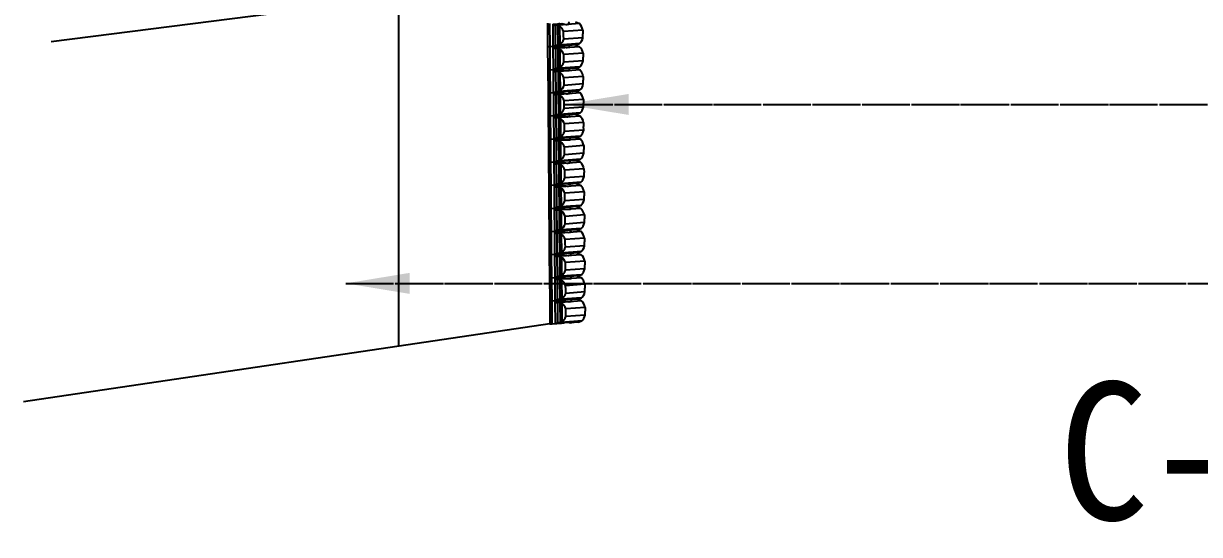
# Model space of a CAD drawing. Header units: millimetres. Extents: x 150937 to 394412, y 327166 to 584759.
# Drawn here: x 183049 to 184033, y 451291 to 451718 of the extents above; entities that cross this region are included whole.
import ezdxf

# ---------------------------------------------------------------- set-up
doc = ezdxf.new("R2010")
doc.units = ezdxf.units.MM
doc.linetypes.add('CEN', pattern=[62, 60, -1, 0, -1])
doc.layers.add('지시선', color=1, linetype='CEN', lineweight=20)
doc.styles.add('ROMANS', font='romans.shx')
doc.styles.get("Standard").update_dxf_attribs({"font": 'arial.ttf'})
doc.dimstyles.new('1004', dxfattribs={"dimscale": 50, "dimtxt": 1.8, "dimasz": 1.6, "dimexe": 1.25, "dimexo": 1, "dimtad": 1, "dimtxsty": 'ROMANS', "dimcen": 2.5, "dimclrd": 94, "dimclre": 94, "dimclrt": 151, "dimadec": 0, "dimazin": 0, "dimtfac": 1, "dimtix": 1, "dimtmove": 0, "dimatfit": 3, "dimfxl": 0, "dimarcsym": 0})

# ---------------------------------------------------------------- blocks, each defined once
blk = doc.blocks.new('c3 base')
for p, q in [((25389.209, 13985.646), (24764.662, 13906.027)), ((25200.216, 13961.553), (25200.276, 13524.316)), ((25390.238, 13552.458), (24729.939, 13454.636))]:
    blk.add_line(p, q)
at = {"color": 7, "ltscale": 0.322121}
for p, q in [((25387.264, 13929.258), (25387.492, 13900.268)), ((25387.492, 13900.274), (25387.721, 13871.284)), ((25387.721, 13871.29), (25387.95, 13842.3)), ((25387.95, 13842.306), (25388.179, 13813.316)), ((25388.179, 13813.322), (25388.408, 13784.332)), ((25388.636, 13755.353), (25388.865, 13726.363)), ((25388.865, 13726.369), (25389.094, 13697.379)), ((25389.094, 13697.385), (25389.323, 13668.395)), ((25389.323, 13668.401), (25389.552, 13639.411)), ((25390.009, 13581.448), (25390.238, 13552.458))]:
    blk.add_line(p, q, dxfattribs=at)
at = {"color": 7, "ltscale": 0.322056}
for p, q in [((25390.451, 13900.035), (25390.222, 13929.019)), ((25390.68, 13871.051), (25390.451, 13900.035)), ((25391.138, 13813.083), (25390.909, 13842.067)), ((25391.367, 13784.099), (25391.138, 13813.083)), ((25391.595, 13755.115), (25391.367, 13784.099)), ((25391.824, 13726.13), (25391.595, 13755.115)), ((25392.053, 13697.146), (25391.824, 13726.13)), ((25392.511, 13639.178), (25392.282, 13668.162)), ((25392.74, 13610.194), (25392.511, 13639.178)), ((25392.968, 13581.21), (25392.74, 13610.194)), ((25393.197, 13552.226), (25392.968, 13581.21))]:
    blk.add_line(p, q, dxfattribs=at)
at = {"color": 7, "ltscale": 0.127917}
for p, q in [((25393.927, 13927.973), (25405.408, 13928.829)), ((25390.451, 13900.035), (25401.932, 13900.891)), ((25390.451, 13900.035), (25401.932, 13900.891)), ((25394.144, 13900.492), (25405.625, 13901.348)), ((25394.156, 13898.989), (25405.637, 13899.845)), ((25390.68, 13871.051), (25402.161, 13871.907)), ((25390.68, 13871.051), (25402.161, 13871.907)), ((25394.373, 13871.508), (25405.854, 13872.363)), ((25394.385, 13870.005), (25405.865, 13870.861)), ((25390.909, 13842.067), (25402.39, 13842.923)), ((25390.909, 13842.067), (25402.39, 13842.923)), ((25394.602, 13842.524), (25406.082, 13843.379)), ((25394.614, 13841.021), (25406.094, 13841.877)), ((25391.138, 13813.083), (25402.618, 13813.938)), ((25391.138, 13813.083), (25402.618, 13813.938)), ((25394.83, 13813.54), (25406.311, 13814.395)), ((25394.842, 13812.037), (25406.323, 13812.892)), ((25391.367, 13784.099), (25402.847, 13784.954)), ((25391.367, 13784.099), (25402.847, 13784.954)), ((25395.059, 13784.555), (25406.54, 13785.411)), ((25395.071, 13783.053), (25406.552, 13783.908)), ((25391.595, 13755.115), (25403.076, 13755.97)), ((25391.595, 13755.115), (25403.076, 13755.97)), ((25395.288, 13755.571), (25406.769, 13756.427)), ((25395.3, 13754.068), (25406.781, 13754.924)), ((25391.824, 13726.13), (25403.305, 13726.986)), ((25391.824, 13726.13), (25403.305, 13726.986)), ((25395.517, 13726.587), (25406.998, 13727.443)), ((25395.529, 13725.084), (25407.01, 13725.94)), ((25392.053, 13697.146), (25403.534, 13698.002)), ((25392.053, 13697.146), (25403.534, 13698.002)), ((25395.746, 13697.603), (25407.226, 13698.459)), ((25395.758, 13696.1), (25407.238, 13696.956)), ((25392.282, 13668.162), (25403.763, 13669.018)), ((25392.282, 13668.162), (25403.763, 13669.018)), ((25395.975, 13668.619), (25407.455, 13669.474)), ((25395.986, 13667.116), (25407.467, 13667.972)), ((25396.203, 13639.635), (25407.684, 13640.49)), ((25396.215, 13638.132), (25407.696, 13638.988)), ((25392.74, 13610.194), (25404.22, 13611.05)), ((25392.74, 13610.194), (25404.22, 13611.05)), ((25396.432, 13610.65), (25407.913, 13611.506)), ((25392.968, 13581.21), (25404.449, 13582.065)), ((25392.968, 13581.21), (25404.449, 13582.065)), ((25396.661, 13581.666), (25408.142, 13582.522)), ((25396.673, 13580.164), (25408.154, 13581.019)), ((25393.197, 13552.226), (25404.678, 13553.081)), ((25396.89, 13552.682), (25408.371, 13553.538))]:
    blk.add_line(p, q, dxfattribs=at)
at = {"color": 7, "ltscale": 0.036282}
for p, q in [((25393.927, 13927.973), (25396.866, 13926.55)), ((25394.156, 13898.989), (25397.095, 13897.566)), ((25394.385, 13870.005), (25397.323, 13868.581)), ((25394.614, 13841.021), (25397.552, 13839.597)), ((25394.842, 13812.037), (25397.781, 13810.613)), ((25395.071, 13783.053), (25398.01, 13781.629)), ((25395.3, 13754.068), (25398.239, 13752.645)), ((25395.529, 13725.084), (25398.468, 13723.661)), ((25395.758, 13696.1), (25398.696, 13694.677)), ((25395.986, 13667.116), (25398.925, 13665.692)), ((25396.215, 13638.132), (25399.154, 13636.708)), ((25396.444, 13609.148), (25399.383, 13607.724)), ((25396.673, 13580.164), (25399.612, 13578.74))]:
    blk.add_line(p, q, dxfattribs=at)
at = {"color": 7, "ltscale": 0.305358}
for p, q in [((25393.927, 13927.973), (25394.144, 13900.492)), ((25394.156, 13898.989), (25394.373, 13871.508)), ((25394.385, 13870.005), (25394.602, 13842.524)), ((25394.614, 13841.021), (25394.83, 13813.54)), ((25394.842, 13812.037), (25395.059, 13784.555)), ((25395.071, 13783.053), (25395.288, 13755.571)), ((25395.3, 13754.068), (25395.517, 13726.587)), ((25395.529, 13725.084), (25395.746, 13697.603)), ((25395.758, 13696.1), (25395.975, 13668.619)), ((25395.986, 13667.116), (25396.203, 13639.635)), ((25396.215, 13638.132), (25396.432, 13610.65)), ((25396.444, 13609.148), (25396.661, 13581.666)), ((25396.673, 13580.164), (25396.89, 13552.682))]:
    blk.add_line(p, q, dxfattribs=at)
at = {"color": 7, "ltscale": 0.339963}
for p, q in [((25427.378, 13928.824), (25396.866, 13926.55)), ((25427.576, 13903.723), (25397.064, 13901.449)), ((25427.607, 13899.84), (25397.095, 13897.566)), ((25427.805, 13874.739), (25397.293, 13872.465)), ((25427.835, 13870.855), (25397.323, 13868.581)), ((25428.034, 13845.754), (25397.521, 13843.48)), ((25428.064, 13841.871), (25397.552, 13839.597)), ((25428.262, 13816.77), (25397.75, 13814.496)), ((25428.293, 13812.887), (25397.781, 13810.613)), ((25428.491, 13787.786), (25397.979, 13785.512)), ((25428.522, 13783.903), (25398.01, 13781.629)), ((25428.72, 13758.802), (25398.208, 13756.528)), ((25428.751, 13754.919), (25398.239, 13752.645)), ((25428.949, 13729.818), (25398.437, 13727.544)), ((25428.98, 13725.935), (25398.468, 13723.661)), ((25429.178, 13700.834), (25398.666, 13698.56)), ((25429.208, 13696.951), (25398.696, 13694.677)), ((25429.407, 13671.85), (25398.895, 13669.576)), ((25429.437, 13667.966), (25398.925, 13665.692)), ((25429.635, 13642.865), (25399.123, 13640.591)), ((25429.666, 13638.982), (25399.154, 13636.708)), ((25429.864, 13613.881), (25399.352, 13611.607)), ((25429.895, 13609.998), (25399.383, 13607.724)), ((25430.093, 13584.897), (25399.581, 13582.623)), ((25430.124, 13581.014), (25399.612, 13578.74)), ((25430.322, 13555.913), (25399.81, 13553.639))]:
    blk.add_line(p, q, dxfattribs=at)
at = {"color": 7, "ltscale": 0.034865}
for p, q in [((25400.025, 13926.755), (25396.896, 13926.521)), ((25397.093, 13901.472), (25400.222, 13901.706)), ((25400.254, 13897.77), (25397.124, 13897.537)), ((25397.322, 13872.488), (25400.451, 13872.721)), ((25400.482, 13868.786), (25397.353, 13868.553)), ((25397.551, 13843.504), (25400.68, 13843.737)), ((25400.711, 13839.802), (25397.582, 13839.569)), ((25397.78, 13814.52), (25400.909, 13814.753)), ((25400.94, 13810.818), (25397.811, 13810.585)), ((25398.009, 13785.536), (25401.138, 13785.769)), ((25401.169, 13781.834), (25398.04, 13781.601)), ((25398.237, 13756.552), (25401.367, 13756.785)), ((25401.398, 13752.85), (25398.268, 13752.617)), ((25398.466, 13727.567), (25401.595, 13727.801)), ((25398.695, 13698.583), (25401.824, 13698.817)), ((25401.855, 13694.881), (25398.726, 13694.648)), ((25398.924, 13669.599), (25402.053, 13669.832)), ((25402.084, 13665.897), (25398.955, 13665.664)), ((25399.153, 13640.615), (25402.282, 13640.848)), ((25402.313, 13636.913), (25399.184, 13636.68)), ((25399.381, 13611.631), (25402.511, 13611.864)), ((25402.771, 13578.945), (25399.641, 13578.712)), ((25399.839, 13553.663), (25402.968, 13553.896))]:
    blk.add_line(p, q, dxfattribs=at)
at = {"color": 7, "ltscale": 0.278331}
for p, q in [((25400.025, 13926.755), (25400.222, 13901.706)), ((25396.896, 13926.521), (25397.093, 13901.472)), ((25397.124, 13897.537), (25397.322, 13872.488)), ((25400.254, 13897.77), (25400.451, 13872.721)), ((25397.353, 13868.553), (25397.551, 13843.504)), ((25400.482, 13868.786), (25400.68, 13843.737)), ((25397.582, 13839.569), (25397.78, 13814.52)), ((25400.711, 13839.802), (25400.909, 13814.753)), ((25397.811, 13810.585), (25398.009, 13785.536)), ((25400.94, 13810.818), (25401.138, 13785.769)), ((25398.04, 13781.601), (25398.237, 13756.552)), ((25401.169, 13781.834), (25401.367, 13756.785)), ((25398.268, 13752.617), (25398.466, 13727.567)), ((25401.398, 13752.85), (25401.595, 13727.801)), ((25398.497, 13723.632), (25398.695, 13698.583)), ((25401.626, 13723.866), (25401.824, 13698.817)), ((25398.726, 13694.648), (25398.924, 13669.599)), ((25401.855, 13694.881), (25402.053, 13669.832)), ((25398.955, 13665.664), (25399.153, 13640.615)), ((25402.084, 13665.897), (25402.282, 13640.848)), ((25399.184, 13636.68), (25399.381, 13611.631)), ((25402.313, 13636.913), (25402.511, 13611.864)), ((25399.413, 13607.696), (25399.61, 13582.647)), ((25402.542, 13607.929), (25402.739, 13582.88)), ((25399.641, 13578.712), (25399.839, 13553.663)), ((25402.771, 13578.945), (25402.968, 13553.896))]:
    blk.add_line(p, q, dxfattribs=at)
at = {"color": 7, "ltscale": 0.014683}
for p, q in [((25401.714, 13928.554), (25401.703, 13929.875)), ((25401.942, 13899.57), (25401.932, 13900.891)), ((25402.171, 13870.585), (25402.161, 13871.907)), ((25402.4, 13841.601), (25402.39, 13842.923)), ((25402.858, 13783.633), (25402.847, 13784.954)), ((25403.086, 13754.649), (25403.076, 13755.97)), ((25403.315, 13725.665), (25403.305, 13726.986)), ((25403.544, 13696.681), (25403.534, 13698.002)), ((25403.773, 13667.696), (25403.763, 13669.018)), ((25404.231, 13609.728), (25404.22, 13611.05)), ((25404.46, 13580.744), (25404.449, 13582.065))]:
    blk.add_line(p, q, dxfattribs=at)
at = {"color": 7, "ltscale": 0.059188}
for p, q in [((25422.584, 13931.146), (25427.378, 13928.824)), ((25423.27, 13844.194), (25428.064, 13841.871)), ((25423.499, 13815.21), (25428.293, 13812.887)), ((25424.186, 13728.257), (25428.98, 13725.935)), ((25424.414, 13699.273), (25429.208, 13696.951)), ((25425.101, 13612.321), (25429.895, 13609.998)), ((25425.33, 13583.336), (25430.124, 13581.014))]:
    blk.add_line(p, q, dxfattribs=at)
at = {"color": 7, "ltscale": 0.258643}
for p, q in [((25402.471, 13925.914), (25402.655, 13902.637)), ((25403.386, 13809.977), (25403.57, 13786.7)), ((25403.615, 13780.993), (25403.799, 13757.716)), ((25404.53, 13665.056), (25404.714, 13641.779)), ((25404.759, 13636.072), (25404.943, 13612.795)), ((25404.988, 13607.088), (25405.172, 13583.811))]:
    blk.add_line(p, q, dxfattribs=at)
at = {"color": 7, "ltscale": 0.269195}
for p, q in [((25431.685, 13920.705), (25407.525, 13918.904)), ((25431.761, 13911.165), (25407.6, 13909.364)), ((25431.914, 13891.721), (25407.753, 13889.92)), ((25431.989, 13882.18), (25407.829, 13880.38)), ((25432.143, 13862.737), (25407.982, 13860.936)), ((25432.218, 13853.196), (25408.058, 13851.396)), ((25432.372, 13833.753), (25408.211, 13831.952)), ((25432.447, 13824.212), (25408.286, 13822.411)), ((25432.601, 13804.769), (25408.44, 13802.968)), ((25432.676, 13795.228), (25408.515, 13793.427)), ((25432.829, 13775.784), (25408.669, 13773.984)), ((25432.905, 13766.244), (25408.744, 13764.443)), ((25433.058, 13746.8), (25408.898, 13745)), ((25433.134, 13737.26), (25408.973, 13735.459)), ((25433.287, 13717.816), (25409.126, 13716.015)), ((25433.362, 13708.276), (25409.202, 13706.475)), ((25433.516, 13688.832), (25409.355, 13687.031)), ((25433.591, 13679.291), (25409.431, 13677.491)), ((25433.745, 13659.848), (25409.584, 13658.047)), ((25433.82, 13650.307), (25409.659, 13648.507)), ((25433.973, 13630.864), (25409.813, 13629.063)), ((25434.202, 13601.88), (25410.042, 13600.079)), ((25434.278, 13592.339), (25410.117, 13590.538)), ((25434.506, 13563.355), (25410.346, 13561.554))]:
    blk.add_line(p, q, dxfattribs=at)
at = {"color": 7, "ltscale": 0.053005}
for p, q in [((25407.562, 13914.134), (25407.525, 13918.904)), ((25407.6, 13909.364), (25407.562, 13914.134)), ((25431.685, 13920.705), (25431.723, 13915.935)), ((25431.761, 13911.165), (25431.723, 13915.935)), ((25407.791, 13885.15), (25407.753, 13889.92)), ((25407.829, 13880.38), (25407.791, 13885.15)), ((25431.914, 13891.721), (25431.952, 13886.951)), ((25431.989, 13882.18), (25431.952, 13886.951)), ((25408.02, 13856.166), (25407.982, 13860.936)), ((25408.058, 13851.396), (25408.02, 13856.166)), ((25432.143, 13862.737), (25432.18, 13857.967)), ((25432.218, 13853.196), (25432.18, 13857.967)), ((25408.249, 13827.182), (25408.211, 13831.952)), ((25408.286, 13822.411), (25408.249, 13827.182)), ((25432.372, 13833.753), (25432.409, 13828.982)), ((25432.447, 13824.212), (25432.409, 13828.982)), ((25408.478, 13798.198), (25408.44, 13802.968)), ((25408.515, 13793.427), (25408.478, 13798.198)), ((25432.601, 13804.769), (25432.638, 13799.998)), ((25432.676, 13795.228), (25432.638, 13799.998)), ((25408.706, 13769.213), (25408.669, 13773.984)), ((25408.744, 13764.443), (25408.706, 13769.213)), ((25432.829, 13775.784), (25432.867, 13771.014)), ((25432.905, 13766.244), (25432.867, 13771.014)), ((25408.935, 13740.229), (25408.898, 13745)), ((25408.973, 13735.459), (25408.935, 13740.229)), ((25433.058, 13746.8), (25433.096, 13742.03)), ((25433.134, 13737.26), (25433.096, 13742.03)), ((25409.164, 13711.245), (25409.126, 13716.015)), ((25409.202, 13706.475), (25409.164, 13711.245)), ((25433.287, 13717.816), (25433.325, 13713.046)), ((25433.362, 13708.276), (25433.325, 13713.046)), ((25409.393, 13682.261), (25409.355, 13687.031)), ((25409.431, 13677.491), (25409.393, 13682.261)), ((25433.516, 13688.832), (25433.553, 13684.062)), ((25433.591, 13679.291), (25433.553, 13684.062)), ((25409.622, 13653.277), (25409.584, 13658.047)), ((25409.659, 13648.507), (25409.622, 13653.277)), ((25433.745, 13659.848), (25433.782, 13655.078)), ((25433.82, 13650.307), (25433.782, 13655.078)), ((25409.85, 13624.293), (25409.813, 13629.063)), ((25409.888, 13619.523), (25409.85, 13624.293)), ((25433.973, 13630.864), (25434.011, 13626.093)), ((25434.049, 13621.323), (25434.011, 13626.093)), ((25410.079, 13595.309), (25410.042, 13600.079)), ((25410.117, 13590.538), (25410.079, 13595.309)), ((25434.202, 13601.88), (25434.24, 13597.109)), ((25434.278, 13592.339), (25434.24, 13597.109)), ((25434.431, 13572.895), (25434.469, 13568.125)), ((25410.308, 13566.325), (25410.27, 13571.095)), ((25410.346, 13561.554), (25410.308, 13566.325)), ((25434.506, 13563.355), (25434.469, 13568.125))]:
    blk.add_line(p, q, dxfattribs=at)
at = {"color": 7, "ltscale": 0.032701}
for p, q in [((25387.517, 13900.269), (25390.451, 13900.035)), ((25387.517, 13900.269), (25390.451, 13900.035)), ((25387.746, 13871.285), (25390.68, 13871.051)), ((25387.746, 13871.285), (25390.68, 13871.051)), ((25387.975, 13842.301), (25390.909, 13842.067)), ((25387.975, 13842.301), (25390.909, 13842.067)), ((25388.204, 13813.317), (25391.138, 13813.083)), ((25388.204, 13813.317), (25391.138, 13813.083)), ((25388.433, 13784.333), (25391.367, 13784.099)), ((25388.433, 13784.333), (25391.367, 13784.099)), ((25388.662, 13755.348), (25391.595, 13755.115)), ((25388.662, 13755.348), (25391.595, 13755.115)), ((25388.89, 13726.364), (25391.824, 13726.13)), ((25388.89, 13726.364), (25391.824, 13726.13)), ((25389.119, 13697.38), (25392.053, 13697.146)), ((25389.119, 13697.38), (25392.053, 13697.146)), ((25389.348, 13668.396), (25392.282, 13668.162)), ((25389.348, 13668.396), (25392.282, 13668.162)), ((25389.577, 13639.412), (25392.511, 13639.178)), ((25389.577, 13639.412), (25392.511, 13639.178)), ((25389.806, 13610.428), (25392.74, 13610.194)), ((25389.806, 13610.428), (25392.74, 13610.194)), ((25390.035, 13581.444), (25392.968, 13581.21)), ((25390.035, 13581.444), (25392.968, 13581.21)), ((25390.263, 13552.459), (25393.197, 13552.226))]:
    blk.add_line(p, q, dxfattribs=at)
at = {"color": 7, "ltscale": 0.034141}
for p, q in [((25394.144, 13900.492), (25397.064, 13901.449)), ((25394.373, 13871.508), (25397.293, 13872.465)), ((25394.602, 13842.524), (25397.521, 13843.48)), ((25395.059, 13784.555), (25397.979, 13785.512)), ((25395.288, 13755.571), (25398.208, 13756.528)), ((25395.517, 13726.587), (25398.437, 13727.544)), ((25395.975, 13668.619), (25398.895, 13669.576)), ((25396.432, 13610.65), (25399.352, 13611.607)), ((25396.89, 13552.682), (25399.81, 13553.639))]:
    blk.add_line(p, q, dxfattribs=at)
at = {"color": 7, "ltscale": 0.002015}
for p, q in [((25401.932, 13900.891), (25401.931, 13901.072)), ((25402.161, 13871.907), (25402.159, 13872.088)), ((25402.618, 13813.938), (25402.617, 13814.12)), ((25402.847, 13784.954), (25402.846, 13785.136)), ((25403.076, 13755.97), (25403.075, 13756.152)), ((25403.305, 13726.986), (25403.303, 13727.167)), ((25403.534, 13698.002), (25403.532, 13698.183)), ((25403.991, 13640.034), (25403.99, 13640.215)), ((25404.22, 13611.05), (25404.219, 13611.231)), ((25404.449, 13582.065), (25404.448, 13582.247)), ((25404.678, 13553.081), (25404.676, 13553.263))]:
    blk.add_line(p, q, dxfattribs=at)
at = {"color": 7, "ltscale": 0.103878}
for p, q in [((25422.813, 13902.162), (25413.49, 13901.467)), ((25422.813, 13902.162), (25413.49, 13901.467)), ((25423.042, 13873.178), (25413.718, 13872.483)), ((25423.042, 13873.178), (25413.718, 13872.483)), ((25423.27, 13844.194), (25413.947, 13843.499)), ((25423.27, 13844.194), (25413.947, 13843.499)), ((25423.499, 13815.21), (25414.176, 13814.515)), ((25423.499, 13815.21), (25414.176, 13814.515)), ((25423.728, 13786.225), (25414.405, 13785.531)), ((25423.728, 13786.225), (25414.405, 13785.531)), ((25423.957, 13757.241), (25414.634, 13756.546)), ((25423.957, 13757.241), (25414.634, 13756.546)), ((25424.186, 13728.257), (25414.862, 13727.562)), ((25424.186, 13728.257), (25414.862, 13727.562)), ((25424.414, 13699.273), (25415.091, 13698.578)), ((25424.414, 13699.273), (25415.091, 13698.578)), ((25424.643, 13670.289), (25415.32, 13669.594)), ((25424.643, 13670.289), (25415.32, 13669.594)), ((25424.872, 13641.305), (25415.549, 13640.61)), ((25424.872, 13641.305), (25415.549, 13640.61)), ((25425.101, 13612.321), (25415.778, 13611.626)), ((25425.101, 13612.321), (25415.778, 13611.626)), ((25425.33, 13583.336), (25416.007, 13582.642)), ((25425.33, 13583.336), (25416.007, 13582.642))]:
    blk.add_line(p, q, dxfattribs=at)
at = {"color": 7, "ltscale": 0.055694}
for p, q in [((25422.813, 13902.162), (25427.576, 13903.723)), ((25423.042, 13873.178), (25427.805, 13874.739)), ((25423.27, 13844.194), (25428.034, 13845.754)), ((25423.728, 13786.225), (25428.491, 13787.786)), ((25423.957, 13757.241), (25428.72, 13758.802)), ((25424.186, 13728.257), (25428.949, 13729.818)), ((25424.643, 13670.289), (25429.407, 13671.85)), ((25424.872, 13641.305), (25429.635, 13642.865)), ((25425.101, 13612.321), (25429.864, 13613.881))]:
    blk.add_line(p, q, dxfattribs=at)
at = {"color": 7, "ltscale": 0.059187}
for p, q in [((25422.813, 13902.162), (25427.607, 13899.84)), ((25423.042, 13873.178), (25427.835, 13870.855)), ((25423.728, 13786.225), (25428.522, 13783.903)), ((25423.957, 13757.241), (25428.751, 13754.919)), ((25424.643, 13670.289), (25429.437, 13667.966)), ((25424.872, 13641.305), (25429.666, 13638.982))]:
    blk.add_line(p, q, dxfattribs=at)
at = {"color": 7, "ltscale": 0.258642}
for p, q in [((25402.7, 13896.93), (25402.884, 13873.652)), ((25402.929, 13867.945), (25403.113, 13844.668)), ((25403.158, 13838.961), (25403.341, 13815.684)), ((25403.844, 13752.009), (25404.028, 13728.732)), ((25404.073, 13723.025), (25404.257, 13699.748)), ((25404.302, 13694.041), (25404.485, 13670.763)), ((25405.217, 13578.104), (25405.401, 13554.827))]:
    blk.add_line(p, q, dxfattribs=at)
at = {"color": 7, "ltscale": 0.322057}
for p, q in [((25390.909, 13842.067), (25390.68, 13871.051)), ((25392.282, 13668.162), (25392.053, 13697.146))]:
    blk.add_line(p, q, dxfattribs=at)
at = {"color": 7, "ltscale": 0.002014}
for p, q in [((25402.39, 13842.923), (25402.388, 13843.104)), ((25403.763, 13669.018), (25403.761, 13669.199))]:
    blk.add_line(p, q, dxfattribs=at)
at = {"color": 7, "ltscale": 0.034142}
for p, q in [((25394.83, 13813.54), (25397.75, 13814.496)), ((25395.746, 13697.603), (25398.666, 13698.56)), ((25396.661, 13581.666), (25399.581, 13582.623))]:
    blk.add_line(p, q, dxfattribs=at)
at = {"color": 7, "ltscale": 0.014682}
for p, q in [((25402.629, 13812.617), (25402.618, 13813.938)), ((25404.002, 13638.712), (25403.991, 13640.034))]:
    blk.add_line(p, q, dxfattribs=at)
at = {"color": 7, "ltscale": 0.055695}
for p, q in [((25423.499, 13815.21), (25428.262, 13816.77)), ((25424.414, 13699.273), (25429.178, 13700.834)), ((25425.33, 13583.336), (25430.093, 13584.897)), ((25425.558, 13554.352), (25430.322, 13555.913))]:
    blk.add_line(p, q, dxfattribs=at)
at = {"color": 7, "ltscale": 0.32212}
for p, q in [((25388.408, 13784.337), (25388.637, 13755.348)), ((25389.552, 13639.417), (25389.781, 13610.427)), ((25389.781, 13610.433), (25390.009, 13581.443))]:
    blk.add_line(p, q, dxfattribs=at)
at = {"color": 7, "ltscale": 0.034864}
for p, q in [((25401.626, 13723.866), (25398.497, 13723.632)), ((25402.542, 13607.929), (25399.413, 13607.696)), ((25399.61, 13582.647), (25402.739, 13582.88))]:
    blk.add_line(p, q, dxfattribs=at)
at = {"color": 7, "ltscale": 0.127916}
for p, q in [((25392.511, 13639.178), (25403.991, 13640.034)), ((25392.511, 13639.178), (25403.991, 13640.034)), ((25396.444, 13609.148), (25407.925, 13610.003))]:
    blk.add_line(p, q, dxfattribs=at)
at = {"color": 7, "ltscale": 0.03414}
blk.add_line((25396.203, 13639.635), (25399.123, 13640.591), dxfattribs=at)
at = {"color": 7, "ltscale": 0.269197}
for p, q in [((25434.049, 13621.323), (25409.888, 13619.523)), ((25434.431, 13572.895), (25410.27, 13571.095))]:
    blk.add_line(p, q, dxfattribs=at)
at = {"color": 7, "ltscale": 0.103876}
blk.add_line((25425.558, 13554.352), (25416.235, 13553.657), dxfattribs=at)
at = {"color": 7}
for points in [[(25402.471, 13925.914), (25401.468, 13926.486), (25400.512, 13926.739), (25400.025, 13926.755)], [(25402.655, 13902.637), (25401.66, 13902.082), (25400.58, 13901.753), (25400.222, 13901.706)], [(25402.7, 13896.93), (25401.697, 13897.501), (25400.741, 13897.755), (25400.254, 13897.77)], [(25402.884, 13873.652), (25401.889, 13873.098), (25400.809, 13872.769), (25400.451, 13872.721)], [(25402.929, 13867.945), (25401.925, 13868.517), (25400.97, 13868.77), (25400.482, 13868.786)], [(25403.113, 13844.668), (25402.118, 13844.114), (25401.038, 13843.785), (25400.68, 13843.737)], [(25403.158, 13838.961), (25402.154, 13839.533), (25401.198, 13839.786), (25400.711, 13839.802)], [(25403.341, 13815.684), (25402.347, 13815.129), (25401.267, 13814.801), (25400.909, 13814.753)], [(25403.386, 13809.977), (25402.383, 13810.549), (25401.427, 13810.802), (25400.94, 13810.818)], [(25403.57, 13786.7), (25402.576, 13786.145), (25401.496, 13785.816), (25401.138, 13785.769)], [(25403.615, 13780.993), (25402.612, 13781.565), (25401.656, 13781.818), (25401.169, 13781.834)], [(25403.799, 13757.716), (25402.805, 13757.161), (25401.724, 13756.832), (25401.367, 13756.785)], [(25403.844, 13752.009), (25402.841, 13752.581), (25401.885, 13752.834), (25401.398, 13752.85)], [(25404.028, 13728.732), (25403.033, 13728.177), (25401.953, 13727.848), (25401.595, 13727.801)], [(25404.073, 13723.025), (25403.069, 13723.597), (25402.114, 13723.85), (25401.626, 13723.866)], [(25404.257, 13699.748), (25403.262, 13699.193), (25402.182, 13698.864), (25401.824, 13698.817)], [(25404.302, 13694.041), (25403.298, 13694.612), (25402.342, 13694.866), (25401.855, 13694.881)], [(25404.485, 13670.763), (25403.491, 13670.209), (25402.411, 13669.88), (25402.053, 13669.832)], [(25404.53, 13665.056), (25403.527, 13665.628), (25402.571, 13665.881), (25402.084, 13665.897)], [(25404.714, 13641.779), (25403.72, 13641.225), (25402.64, 13640.896), (25402.282, 13640.848)], [(25404.759, 13636.072), (25403.756, 13636.644), (25402.8, 13636.897), (25402.313, 13636.913)], [(25404.943, 13612.795), (25403.949, 13612.24), (25402.869, 13611.912), (25402.511, 13611.864)], [(25404.988, 13607.088), (25403.985, 13607.66), (25403.029, 13607.913), (25402.542, 13607.929)], [(25405.172, 13583.811), (25404.177, 13583.256), (25403.097, 13582.927), (25402.739, 13582.88)], [(25405.217, 13578.104), (25404.214, 13578.676), (25403.258, 13578.929), (25402.771, 13578.945)], [(25405.401, 13554.827), (25404.406, 13554.272), (25403.326, 13553.943), (25402.968, 13553.896)]]:
    blk.add_lwpolyline(points, dxfattribs=at)
for centre, radius, start, end in [((25393.157, 13913.872), 15.224, 19.304852, 52.278746), ((25394.548, 13913.772), 13.775, 306.054739, 341.336694), ((25393.386, 13884.887), 15.224, 19.304852, 52.278746), ((25394.777, 13884.788), 13.775, 306.054739, 341.336694), ((25393.614, 13855.903), 15.224, 19.304852, 52.278746), ((25395.006, 13855.804), 13.775, 306.054739, 341.336694), ((25393.843, 13826.919), 15.224, 19.304852, 52.278746), ((25395.234, 13826.82), 13.775, 306.054739, 341.336694), ((25394.072, 13797.935), 15.224, 19.304852, 52.278746), ((25395.463, 13797.836), 13.775, 306.054739, 341.336694), ((25394.301, 13768.951), 15.224, 19.304852, 52.278746), ((25395.692, 13768.852), 13.775, 306.054739, 341.336694), ((25394.53, 13739.967), 15.224, 19.304852, 52.278746), ((25395.921, 13739.868), 13.775, 306.054739, 341.336694), ((25394.759, 13710.983), 15.224, 19.304852, 52.278746), ((25396.15, 13710.884), 13.775, 306.054739, 341.336694), ((25394.987, 13681.998), 15.224, 19.304852, 52.278746), ((25396.379, 13681.899), 13.775, 306.054739, 341.336694), ((25395.216, 13653.014), 15.224, 19.304852, 52.278746), ((25396.607, 13652.915), 13.775, 306.054739, 341.336694), ((25395.445, 13624.03), 15.224, 19.304852, 52.278746), ((25396.836, 13623.931), 13.775, 306.054739, 341.336694), ((25395.674, 13595.046), 15.224, 19.304852, 52.278746), ((25397.065, 13594.947), 13.775, 306.054739, 341.336694), ((25395.903, 13566.062), 15.224, 19.304852, 52.278746), ((25397.294, 13565.963), 13.775, 306.054739, 341.336694)]:
    blk.add_arc(centre, radius, start, end, dxfattribs=at)
for centre, major_axis, ratio, start_param, end_param in [((25408.175, 13930.072), (6.752, -1.226), 0.26882292, 4.33927155, 6.33409882), ((25408.175, 13930.072), (6.751, -1.226), 0.26883996, 0.05096587, 0.76792836), ((25422.698, 13916.654), (-1.08, 14.495), 0.65517942, 4.9465127, 5.65829086), ((25392.186, 13914.38), (-1.08, 14.495), 0.65517942, 5.6547122, 5.65829086), ((25387.221, 13893.588), (-0.502, 6.731), 0.65517946, 6.1030345, 6.10871696), ((25387.115, 13907.006), (-0.502, 6.731), 0.65517946, 3.11346984, 3.11915231), ((25392.186, 13914.38), (-1.08, 14.495), 0.65517942, 3.56389594, 3.5674746), ((25392.415, 13885.396), (-1.08, 14.495), 0.65517942, 5.6547122, 5.65829086), ((25408.404, 13901.088), (6.739, 1.256), 0.12119883, 6.2615881, 8.25641537), ((25408.404, 13901.088), (6.752, -1.226), 0.26882292, 4.33927155, 6.33409882), ((25408.404, 13901.088), (-6.75, -0.053), 0.07639528, 3.85855746, 4.98314857), ((25408.404, 13901.088), (-6.75, -0.053), 0.07639528, 3.85855746, 4.98314857), ((25408.404, 13901.088), (6.739, 1.256), 0.121206, 5.54461432, 6.26157665), ((25408.404, 13901.088), (6.751, -1.226), 0.26883996, 0.05096587, 0.76792836), ((25422.698, 13916.654), (-1.08, 14.495), 0.65517942, 3.56389594, 4.27567434), ((25422.927, 13887.67), (-1.08, 14.495), 0.65517942, 4.9465127, 5.65829086), ((25387.45, 13864.604), (-0.502, 6.731), 0.65517946, 6.1030345, 6.10871696), ((25387.344, 13878.022), (-0.502, 6.731), 0.65517946, 3.11346984, 3.11915231), ((25392.415, 13885.396), (-1.08, 14.495), 0.65517942, 3.56389594, 3.5674746), ((25392.644, 13856.412), (-1.08, 14.495), 0.65517942, 5.6547122, 5.65829086), ((25408.632, 13872.104), (6.739, 1.256), 0.12119883, 6.2615881, 8.25641537), ((25408.632, 13872.104), (6.752, -1.226), 0.26882292, 4.33927155, 6.33409882), ((25408.633, 13872.104), (-6.75, -0.053), 0.07639528, 3.85855746, 4.98314857), ((25408.633, 13872.104), (-6.75, -0.053), 0.07639528, 3.85855746, 4.98314857), ((25408.633, 13872.104), (6.739, 1.256), 0.121206, 5.54461432, 6.26157665), ((25408.633, 13872.104), (6.751, -1.226), 0.26883996, 0.05096587, 0.76792836), ((25422.927, 13887.67), (-1.08, 14.495), 0.65517942, 3.56389594, 4.27567434), ((25423.156, 13858.686), (-1.08, 14.495), 0.65517942, 4.9465127, 5.65829086), ((25423.156, 13858.686), (-1.08, 14.495), 0.65517942, 3.56389594, 4.27567434), ((25387.679, 13835.62), (-0.502, 6.731), 0.65517946, 6.1030345, 6.10871696), ((25387.573, 13849.038), (-0.502, 6.731), 0.65517946, 3.11346984, 3.11915231), ((25392.644, 13856.412), (-1.08, 14.495), 0.65517942, 3.56389594, 3.5674746), ((25392.873, 13827.428), (-1.08, 14.495), 0.65517942, 5.6547122, 5.65829086), ((25408.861, 13843.12), (6.739, 1.256), 0.12119883, 6.2615881, 8.25641537), ((25408.861, 13843.12), (6.752, -1.226), 0.26882292, 4.33927155, 6.33409882), ((25408.862, 13843.12), (-6.75, -0.053), 0.07639528, 3.85855746, 4.98314857), ((25408.862, 13843.12), (-6.75, -0.053), 0.07639528, 3.85855746, 4.98314857), ((25408.862, 13843.12), (6.739, 1.256), 0.121206, 5.54461432, 6.26157665), ((25408.862, 13843.12), (6.751, -1.226), 0.26883996, 0.05096587, 0.76792836), ((25423.385, 13829.702), (-1.08, 14.495), 0.65517942, 4.9465127, 5.65829086), ((25423.385, 13829.702), (-1.08, 14.495), 0.65517942, 3.56389594, 4.27567434), ((25387.907, 13806.635), (-0.502, 6.731), 0.65517946, 6.1030345, 6.10871696), ((25387.801, 13820.054), (-0.502, 6.731), 0.65517946, 3.11346984, 3.11915231), ((25392.873, 13827.428), (-1.08, 14.495), 0.65517942, 3.56389594, 3.5674746), ((25393.101, 13798.443), (-1.08, 14.495), 0.65517942, 5.6547122, 5.65829086), ((25409.09, 13814.136), (6.739, 1.256), 0.12119883, 6.2615881, 8.25641537), ((25409.09, 13814.136), (6.752, -1.226), 0.26882292, 4.33927155, 6.33409882), ((25409.091, 13814.136), (-6.75, -0.053), 0.07639528, 3.85855746, 4.98314857), ((25409.091, 13814.136), (-6.75, -0.053), 0.07639528, 3.85855746, 4.98314857), ((25409.091, 13814.136), (6.739, 1.256), 0.121206, 5.54461432, 6.26157665), ((25409.091, 13814.136), (6.751, -1.226), 0.26883996, 0.05096587, 0.76792836), ((25423.613, 13800.717), (-1.08, 14.495), 0.65517942, 4.9465127, 5.65829086), ((25423.613, 13800.717), (-1.08, 14.495), 0.65517942, 3.56389594, 4.27567434), ((25388.136, 13777.651), (-0.502, 6.731), 0.65517946, 6.1030345, 6.10871696), ((25388.03, 13791.07), (-0.502, 6.731), 0.65517946, 3.11346984, 3.11915231), ((25393.101, 13798.443), (-1.08, 14.495), 0.65517942, 3.56389594, 3.5674746), ((25393.33, 13769.459), (-1.08, 14.495), 0.65517942, 5.6547122, 5.65829086), ((25409.319, 13785.151), (6.739, 1.256), 0.12119883, 6.2615881, 8.25641537), ((25409.319, 13785.152), (6.752, -1.226), 0.26882292, 4.33927155, 6.33409882), ((25409.319, 13785.152), (-6.75, -0.053), 0.07639528, 3.85855746, 4.98314857), ((25409.319, 13785.152), (-6.75, -0.053), 0.07639528, 3.85855746, 4.98314857), ((25409.32, 13785.152), (6.739, 1.256), 0.121206, 5.54461432, 6.26157665), ((25409.32, 13785.151), (6.751, -1.226), 0.26883996, 0.05096587, 0.76792836), ((25423.842, 13771.733), (-1.08, 14.495), 0.65517942, 4.9465127, 5.65829086), ((25423.842, 13771.733), (-1.08, 14.495), 0.65517942, 3.56389594, 4.27567434), ((25388.365, 13748.667), (-0.502, 6.731), 0.65517946, 6.1030345, 6.10871696), ((25388.259, 13762.085), (-0.502, 6.731), 0.65517946, 3.11346984, 3.11915231), ((25393.33, 13769.459), (-1.08, 14.495), 0.65517942, 3.56389594, 3.5674746), ((25393.559, 13740.475), (-1.08, 14.495), 0.65517942, 5.6547122, 5.65829086), ((25409.548, 13756.167), (6.739, 1.256), 0.12119883, 6.2615881, 8.25641537), ((25409.548, 13756.168), (6.752, -1.226), 0.26882292, 4.33927155, 6.33409882), ((25409.548, 13756.167), (-6.75, -0.053), 0.07639528, 3.85855746, 4.98314857), ((25409.548, 13756.167), (-6.75, -0.053), 0.07639528, 3.85855746, 4.98314857), ((25409.548, 13756.167), (6.739, 1.256), 0.121206, 5.54461432, 6.26157665), ((25409.548, 13756.167), (6.751, -1.226), 0.26883996, 0.05096587, 0.76792836), ((25424.071, 13742.749), (-1.08, 14.495), 0.65517942, 4.9465127, 5.65829086), ((25424.071, 13742.749), (-1.08, 14.495), 0.65517942, 3.56389594, 4.27567434), ((25388.594, 13719.683), (-0.502, 6.731), 0.65517946, 6.1030345, 6.10871696), ((25388.488, 13733.101), (-0.502, 6.731), 0.65517946, 3.11346984, 3.11915231), ((25393.559, 13740.475), (-1.08, 14.495), 0.65517942, 3.56389594, 3.5674746), ((25393.788, 13711.491), (-1.08, 14.495), 0.65517942, 5.6547122, 5.65829086), ((25409.776, 13727.183), (6.739, 1.256), 0.12119883, 6.2615881, 8.25641537), ((25409.776, 13727.183), (6.752, -1.226), 0.26882292, 4.33927155, 6.33409882), ((25409.777, 13727.183), (-6.75, -0.053), 0.07639528, 3.85855746, 4.98314857), ((25409.777, 13727.183), (-6.75, -0.053), 0.07639528, 3.85855746, 4.98314857), ((25409.777, 13727.183), (6.739, 1.256), 0.121206, 5.54461432, 6.26157665), ((25409.777, 13727.183), (6.751, -1.226), 0.26883996, 0.05096587, 0.76792836), ((25424.3, 13713.765), (-1.08, 14.495), 0.65517942, 4.9465127, 5.65829086), ((25424.3, 13713.765), (-1.08, 14.495), 0.65517942, 3.56389594, 4.27567434), ((25388.823, 13690.699), (-0.502, 6.731), 0.65517946, 6.1030345, 6.10871696), ((25388.717, 13704.117), (-0.502, 6.731), 0.65517946, 3.11346984, 3.11915231), ((25393.788, 13711.491), (-1.08, 14.495), 0.65517942, 3.56389594, 3.5674746), ((25394.017, 13682.507), (-1.08, 14.495), 0.65517942, 5.6547122, 5.65829086), ((25410.005, 13698.199), (6.739, 1.256), 0.12119883, 6.2615881, 8.25641537), ((25410.005, 13698.199), (6.752, -1.226), 0.26882292, 4.33927155, 6.33409882), ((25410.006, 13698.199), (-6.75, -0.053), 0.07639528, 3.85855746, 4.98314857), ((25410.006, 13698.199), (-6.75, -0.053), 0.07639528, 3.85855746, 4.98314857), ((25410.006, 13698.199), (6.739, 1.256), 0.121206, 5.54461432, 6.26157665), ((25410.006, 13698.199), (6.751, -1.226), 0.26883996, 0.05096587, 0.76792836), ((25424.529, 13684.781), (-1.08, 14.495), 0.65517942, 4.9465127, 5.65829086), ((25424.529, 13684.781), (-1.08, 14.495), 0.65517942, 3.56389594, 4.27567434), ((25389.051, 13661.715), (-0.502, 6.731), 0.65517946, 6.1030345, 6.10871696), ((25388.946, 13675.133), (-0.502, 6.731), 0.65517946, 3.11346984, 3.11915231), ((25394.017, 13682.507), (-1.08, 14.495), 0.65517942, 3.56389594, 3.5674746), ((25394.246, 13653.523), (-1.08, 14.495), 0.65517942, 5.6547122, 5.65829086), ((25410.234, 13669.215), (6.739, 1.256), 0.12119883, 6.2615881, 8.25641537), ((25410.234, 13669.215), (6.752, -1.226), 0.26882292, 4.33927155, 6.33409882), ((25410.235, 13669.215), (-6.75, -0.053), 0.07639528, 3.85855746, 4.98314857), ((25410.235, 13669.215), (-6.75, -0.053), 0.07639528, 3.85855746, 4.98314857), ((25410.235, 13669.215), (6.739, 1.256), 0.121206, 5.54461432, 6.26157665), ((25410.235, 13669.215), (6.751, -1.226), 0.26883996, 0.05096587, 0.76792836), ((25424.758, 13655.797), (-1.08, 14.495), 0.65517942, 4.9465127, 5.65829086), ((25424.758, 13655.797), (-1.08, 14.495), 0.65517942, 3.56389594, 4.27567434), ((25389.28, 13632.731), (-0.502, 6.731), 0.65517946, 6.1030345, 6.10871696), ((25389.174, 13646.149), (-0.502, 6.731), 0.65517946, 3.11346984, 3.11915231), ((25394.246, 13653.523), (-1.08, 14.495), 0.65517942, 3.56389594, 3.5674746), ((25394.474, 13624.539), (-1.08, 14.495), 0.65517942, 5.6547122, 5.65829086), ((25410.463, 13640.231), (6.739, 1.256), 0.12119883, 6.2615881, 8.25641537), ((25410.463, 13640.231), (6.752, -1.226), 0.26882292, 4.33927155, 6.33409882), ((25410.464, 13640.231), (-6.75, -0.053), 0.07639528, 3.85855746, 4.98314857), ((25410.464, 13640.231), (-6.75, -0.053), 0.07639528, 3.85855746, 4.98314857), ((25410.464, 13640.231), (6.739, 1.256), 0.121206, 5.54461432, 6.26157665), ((25410.464, 13640.231), (6.751, -1.226), 0.26883996, 0.05096587, 0.76792836), ((25424.986, 13626.813), (-1.08, 14.495), 0.65517942, 4.9465127, 5.65829086), ((25424.986, 13626.813), (-1.08, 14.495), 0.65517942, 3.56389594, 4.27567434), ((25389.509, 13603.746), (-0.502, 6.731), 0.65517946, 6.1030345, 6.10871696), ((25389.403, 13617.165), (-0.502, 6.731), 0.65517946, 3.11346984, 3.11915231), ((25394.474, 13624.539), (-1.08, 14.495), 0.65517942, 3.56389594, 3.5674746), ((25394.703, 13595.554), (-1.08, 14.495), 0.65517942, 5.6547122, 5.65829086), ((25410.692, 13611.247), (6.739, 1.256), 0.12119883, 6.2615881, 8.25641537), ((25410.692, 13611.247), (6.752, -1.226), 0.26882292, 4.33927155, 6.33409882), ((25410.692, 13611.247), (-6.75, -0.053), 0.07639528, 3.85855746, 4.98314857), ((25410.692, 13611.247), (-6.75, -0.053), 0.07639528, 3.85855746, 4.98314857), ((25410.692, 13611.247), (6.739, 1.256), 0.121206, 5.54461432, 6.26157665), ((25410.692, 13611.247), (6.751, -1.226), 0.26883996, 0.05096587, 0.76792836), ((25425.215, 13597.828), (-1.08, 14.495), 0.65517942, 4.9465127, 5.65829086), ((25425.215, 13597.828), (-1.08, 14.495), 0.65517942, 3.56389594, 4.27567434), ((25389.738, 13574.762), (-0.502, 6.731), 0.65517946, 6.1030345, 6.10871696), ((25389.632, 13588.181), (-0.502, 6.731), 0.65517946, 3.11346984, 3.11915231), ((25394.703, 13595.554), (-1.08, 14.495), 0.65517942, 3.56389594, 3.5674746), ((25394.932, 13566.57), (-1.08, 14.495), 0.65517942, 5.6547122, 5.65829086), ((25410.921, 13582.262), (6.739, 1.256), 0.12119883, 6.2615881, 8.25641537), ((25410.921, 13582.263), (6.752, -1.226), 0.26882292, 4.33927155, 6.33409882), ((25410.921, 13582.263), (-6.75, -0.053), 0.07639528, 3.85855746, 4.98314857), ((25410.921, 13582.263), (-6.75, -0.053), 0.07639528, 3.85855746, 4.98314857), ((25410.921, 13582.263), (6.739, 1.256), 0.121206, 5.54461432, 6.26157665), ((25410.921, 13582.262), (6.751, -1.226), 0.26883996, 0.05096587, 0.76792836), ((25425.444, 13568.844), (-1.08, 14.495), 0.65517942, 4.9465127, 5.65829086), ((25425.444, 13568.844), (-1.08, 14.495), 0.65517942, 3.56389594, 4.27567434), ((25389.861, 13559.196), (-0.502, 6.731), 0.65517946, 3.11346984, 3.11915231), ((25394.932, 13566.57), (-1.08, 14.495), 0.65517942, 3.56389594, 3.5674746), ((25411.149, 13553.278), (6.739, 1.256), 0.12119883, 6.2615881, 8.25641537), ((25411.15, 13553.278), (-6.75, -0.053), 0.07639528, 3.85855746, 4.98314857), ((25411.15, 13553.278), (6.739, 1.256), 0.121206, 5.54461432, 6.26157665)]:
    blk.add_ellipse(centre, major_axis=major_axis, ratio=ratio, start_param=start_param, end_param=end_param, dxfattribs=at)
at = {"insert": (26029.039, 13479.267), "char_height": 172.8, "width": 3429.39018, "attachment_point": 1}
blk.add_mtext('{\\fGulimChe|b0|i0|c129|p49;C-3 드럼 및 프레임 상세설명}', dxfattribs=at)
at = {"layer": '지시선', "annotation_type": 0, "has_hookline": 1, "hookline_direction": 0}
for points, text_width in [([(25409.091, 13827.469), (26510.621, 13827.469)], 223.023), ([(25134.223, 13603.046), (26235.753, 13603.046)], 221.704)]:
    blk.add_leader(points, dimstyle='1004', dxfattribs=dict(at, text_width=text_width))
blk = doc.blocks.new('c-3 base')
at = {"xscale": 0.6671428571428571, "yscale": 0.6671428571428571, "zscale": 0.6671428571428571}
blk.add_blockref('c3 base', (0, 0), dxfattribs=at)

msp = doc.modelspace()

# ---------------------------------------------------------------- block references
msp.add_blockref('c-3 base', (166550.366, 442425.731))

doc.saveas('drawing.dxf')
